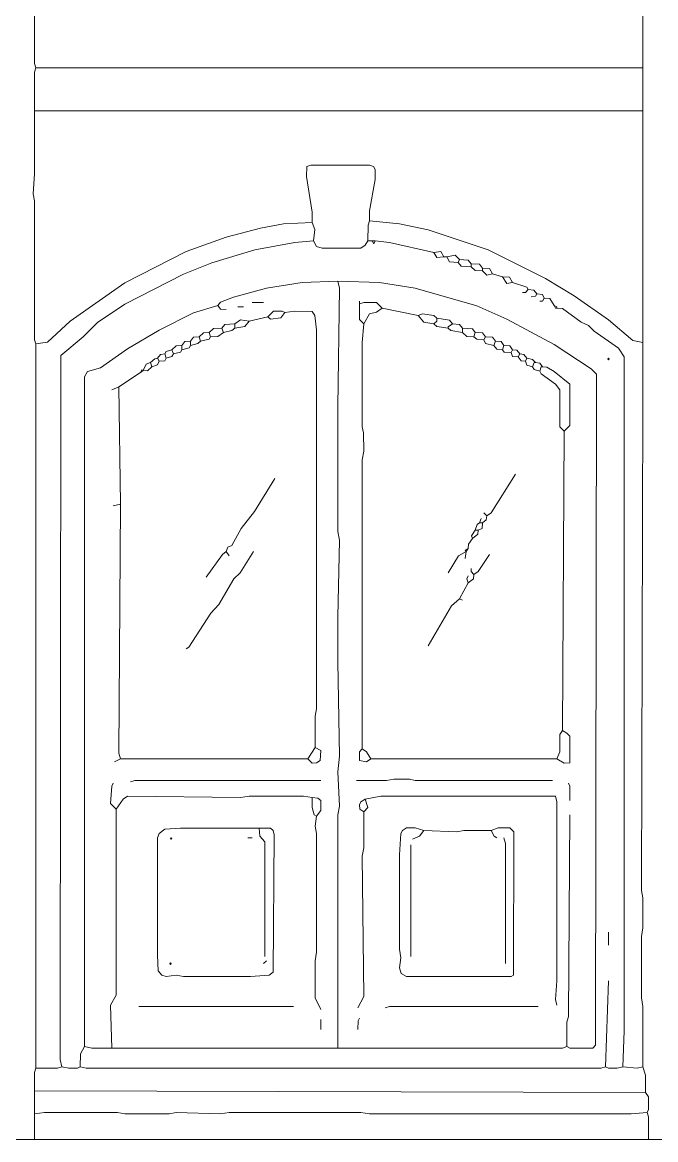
# Model space of a CAD drawing. Header units: millimetres. Extents: x 11 to 20000, y -4 to 8232.
# Drawn here: x 10417 to 12085, y -4 to 2940 of the extents above; entities that cross this region are included whole.
import ezdxf

# ---------------------------------------------------------------- set-up
doc = ezdxf.new("R2010")
doc.units = ezdxf.units.MM
doc.layers.add('ARCHITECTURE', color=7, linetype='Continuous', lineweight=13, true_color=0x000000)
doc.layers.add('MASONRY_AND_ARCH', color=7, linetype='Continuous', lineweight=13, true_color=0x000000)

msp = doc.modelspace()

# ---------------------------------------------------------------- linework, layer by layer
at = {"layer": 'ARCHITECTURE', "color": 7, "lineweight": 13, "true_color": 0x000000}
for points in [[(12051.28201, 2820.51278), (10452.48869, 2820.51278)], [(12051.28201, 2707.39038), (10448.71889, 2707.39038)], [(11180.24038, 2413.27274), (11180.09333, 2439.66844), (11165.16459, 2533.93665), (11166.36324, 2560.17692), (11176.47059, 2564.09593), (11331.07183, 2564.09593), (11342.22873, 2560.17692), (11345.99921, 2552.79061), (11346.00611, 2526.39491), (11331.21889, 2443.43891), (11331.07183, 2417.044)], [(11327.29921, 2364.25339), (11327.44762, 2405.73179), (11331.07183, 2417.044)], [(12051.28201, 2096.53066), (12024.88688, 2101.506), (11960.78473, 2156.71448), (11870.28699, 2219.90939), (11794.87138, 2265.16448), (11644.04265, 2340.57952), (11485.67025, 2393.36312), (11410.25735, 2409.35452), (11331.07183, 2417.044)], [(10452.48869, 2092.76018), (10482.65554, 2097.72862), (10542.98643, 2152.944), (10686.27545, 2253.85226), (10848.41629, 2336.80894), (10953.99604, 2374.51618), (11044.49378, 2398.04231), (11104.82749, 2409.35452), (11180.24038, 2413.27274)], [(11184.01301, 2364.25339), (11187.63507, 2394.41957), (11180.24038, 2413.27274)], [(11184.01301, 2364.25339), (11134.99152, 2360.33518), (11029.41176, 2340.57952), (10916.28959, 2306.49514), (10840.87387, 2276.4767), (10686.27545, 2197.29118), (10614.62952, 2149.17353), (10576.92308, 2111.76188), (10517.79559, 2062.594), (10516.59219, 207.38971), (10520.36199, 188.5379)], [(11184.01301, 2364.25339), (11191.70102, 2349.32534), (11206.63744, 2345.39943), (11308.4474, 2345.55407), (11319.75204, 2352.9474), (11327.29921, 2364.25339)], [(11338.61143, 2364.25339), (11327.29921, 2364.25339)], [(11338.61143, 2364.25339), (11346.15385, 2364.25339)], [(11338.61143, 2364.25339), (11342.38405, 2356.71165), (11346.15385, 2364.25339)], [(11500.75509, 2334.08722), (11383.86029, 2360.33518), (11346.15385, 2364.25339)], [(11500.75509, 2334.08722), (11519.60204, 2336.6543), (11527.14932, 2322.775)], [(11500.75509, 2334.08722), (11508.4431, 2320.20871), (11527.14932, 2322.775)], [(11568.62839, 2315.23405), (11557.31618, 2326.39163), (11534.69174, 2322.775)], [(11534.69174, 2322.775), (11527.14932, 2322.775)], [(11564.85577, 2307.69231), (11542.37975, 2308.89649), (11534.69174, 2322.775)], [(11564.85577, 2307.69231), (11568.62839, 2315.23405)], [(11564.85577, 2307.69231), (11572.54593, 2297.58428), (11598.79378, 2296.38009)], [(11598.79378, 2303.92183), (11591.24457, 2314.02986), (11568.62839, 2315.23405)], [(11598.79378, 2303.92183), (11621.41131, 2302.71765), (11628.95928, 2292.60962)], [(11598.79378, 2303.92183), (11598.79378, 2296.38009)], [(11628.95928, 2285.06787), (11610.106, 2286.27206), (11598.79378, 2296.38009)], [(11628.95928, 2292.60962), (11647.80566, 2291.40543), (11655.35486, 2277.52613)], [(11628.95928, 2285.06787), (11628.95928, 2292.60962)], [(11628.95928, 2285.06787), (11640.27839, 2273.91029), (11655.35486, 2277.52613)], [(11681.74921, 2269.98518), (11655.35486, 2277.52613)], [(11681.74921, 2269.98518), (11700.45464, 2268.781), (11708.1448, 2254.9017)], [(11681.74921, 2269.98518), (11693.06833, 2252.33541), (11708.1448, 2254.9017)], [(11248.11369, 2258.67296), (11153.84615, 2254.75396), (11059.57862, 2239.67127), (10972.85068, 2216.13824), (10938.92093, 2203.00667), (10931.37161, 2194.57014)], [(11248.11369, 2258.67296), (11357.46606, 2254.75396), (11451.7336, 2239.67127), (11613.8759, 2193.5138), (11693.06143, 2157.75781), (11817.49581, 2091.71075), (11915.53586, 2027.60792), (11929.4138, 2013.57466), (11926.69344, 245.10385), (11919.29887, 237.7112), (11858.98167, 237.7043), (11851.43247, 241.32636)], [(11248.11369, 237.55656), (11248.12059, 852.18609), (11251.88631, 874.81052), (11248.11369, 965.30826), (11251.87941, 1006.78733), (11248.11459, 1255.65611), (11248.11459, 1278.28054), (11248.11459, 1357.46606), (11248.11459, 1372.54808), (11251.87941, 1576.16799), (11248.11369, 1598.79242), (11248.11459, 1628.95928), (11248.11459, 1828.80871), (11248.11459, 1851.43314), (11248.11459, 1911.76471), (11248.11459, 1926.8474), (11251.87941, 2239.819), (11248.11369, 2258.67296)], [(11708.1448, 2254.9017), (11745.69796, 2242.39231), (11749.62251, 2236.04853)], [(11734.54038, 2228.50679), (11742.08145, 2228.50679), (11749.62251, 2236.04853)], [(11772.24695, 2224.73631), (11764.69898, 2234.84434), (11749.62251, 2236.04853)], [(11757.16482, 2217.19457), (11768.3224, 2218.39253), (11772.24695, 2224.73631)], [(11772.24695, 2224.73631), (11787.17568, 2223.53213), (11791.10147, 2213.4241)], [(11779.78925, 2205.88235), (11787.33032, 2205.88235), (11791.10147, 2213.4241)], [(11791.10147, 2213.4241), (11806.03575, 2212.21991), (11817.49581, 2194.57014)], [(10580.69378, 241.32636), (10580.69378, 2006.03292), (10588.38371, 2019.91844), (10622.17195, 2029.70758), (10693.81505, 2080.39853), (10776.77319, 2129.41787), (10867.27093, 2174.66674), (10931.37161, 2194.57014)], [(10953.99604, 2183.25792), (10938.92093, 2184.4621), (10931.37161, 2194.57014)], [(10984.1629, 2190.79966), (10999.24491, 2190.79966)], [(11052.0362, 2202.11188), (11021.86934, 2202.11188)], [(11063.34842, 2164.40396), (11078.43043, 2179.33281), (11101.05, 2179.33971), (11108.59729, 2175.71618)], [(11187.78281, 1029.41176), (11187.78903, 1112.36708), (11191.54774, 1131.22172), (11191.40554, 2130.46731), (11187.62817, 2168.17523), (11180.23552, 2178.28326), (11134.99152, 2179.48122), (11108.59729, 2175.71618)], [(11304.67568, 2198.34061), (11304.67568, 2205.88235)], [(11304.67568, 2198.34061), (11315.99457, 2201.96414), (11349.91878, 2201.95724), (11365.00848, 2187.02839)], [(11315.98699, 2145.55079), (11304.67568, 2156.86301), (11304.67568, 2190.79276), (11304.67568, 2198.34061)], [(11315.98699, 2145.55079), (11331.21889, 2171.79106), (11349.92364, 2176.77262), (11365.00848, 2187.02839)], [(11459.27602, 2168.17523), (11365.00848, 2187.02839)], [(11817.49581, 2194.57014), (11825.03812, 2190.79966), (11825.03812, 2187.02839)], [(11817.49581, 2194.57014), (11821.26697, 2187.02839), (11825.03812, 2187.02839)], [(11998.49129, 188.5379), (12002.26244, 282.80543), (12002.26244, 301.66007), (12002.26244, 388.38518), (12002.26244, 411.00962), (12002.26244, 441.17647), (12002.26244, 475.11312), (12002.26244, 501.50735), (12002.26244, 520.36199), (12002.26244, 550.52885), (12002.26244, 1093.51527), (12002.26244, 1116.13971), (12002.26244, 1161.38857), (12002.26244, 2058.82353), (11987.17907, 2081.30023), (11923.07692, 2126.84457), (11907.99355, 2141.62489), (11889.14027, 2150.3776), (11840.12025, 2185.82432), (11825.03812, 2187.02839)], [(10976.62048, 2145.55079), (10991.70532, 2156.70837), (11014.32975, 2153.09174)], [(10976.62048, 2134.23857), (11003.01753, 2139.21324), (11014.32975, 2153.09174)], [(11063.34842, 2164.40396), (11014.32975, 2153.09174)], [(11063.34842, 2164.40396), (11070.8957, 2158.06086), (11097.27885, 2161.83767), (11108.59729, 2175.71618)], [(11508.29468, 2160.63348), (11500.74751, 2168.02059), (11470.58824, 2171.79106), (11459.27602, 2168.17523)], [(11500.75509, 2145.55079), (11474.35803, 2150.3776), (11459.27602, 2168.17523)], [(11500.75509, 2145.55079), (11508.29468, 2153.09174), (11508.29468, 2160.63348)], [(11508.29468, 2160.63348), (11542.22647, 2155.65882), (11549.77376, 2145.55079)], [(10908.74717, 2122.92636), (10893.66516, 2121.86991), (10882.35294, 2111.61414)], [(10908.74717, 2122.92636), (10920.05939, 2133.18213), (10942.68382, 2134.23857)], [(10912.5198, 2111.61414), (10908.74717, 2122.92636)], [(10912.5198, 2111.61414), (10931.37161, 2112.67048), (10946.45645, 2122.92636)], [(10976.62048, 2145.55079), (10950.23314, 2144.34661), (10942.68382, 2134.23857)], [(10942.68382, 2134.23857), (10946.45645, 2122.92636)], [(10946.45645, 2122.92636), (10968.93247, 2127.894), (10976.62048, 2134.23857)], [(10976.62048, 2145.55079), (10976.62048, 2134.23857)], [(11315.98699, 2145.55079), (11312.22342, 2096.53066), (11312.22342, 1874.05758), (11315.83993, 1858.9741), (11315.98699, 1809.95475), (11312.22342, 1787.33032), (11312.21719, 1025.64197)], [(11500.75509, 2145.55079), (11508.30226, 2139.20622), (11538.46154, 2134.23857)], [(11538.46154, 2134.23857), (11538.46154, 2138.00905), (11549.77376, 2145.55079)], [(11538.46154, 2134.23857), (11546.00882, 2127.894), (11576.16934, 2122.92636)], [(11549.77376, 2145.55079), (11568.62081, 2144.34661), (11576.16934, 2134.23857)], [(11576.16934, 2134.23857), (11602.55679, 2133.03439), (11610.106, 2122.92636)], [(11576.16934, 2122.92636), (11576.16934, 2134.23857)], [(11606.33484, 2111.61414), (11587.48156, 2112.67048), (11576.16934, 2122.92636)], [(11606.33484, 2111.61414), (11610.106, 2122.92636)], [(11636.50034, 2111.61414), (11628.95238, 2121.72217), (11610.106, 2122.92636)], [(10837.10407, 2088.98971), (10844.65136, 2099.09774), (10859.72851, 2100.30192)], [(10882.35294, 2111.61414), (10867.27579, 2110.40995), (10859.72851, 2100.30192)], [(10859.72851, 2088.98971), (10859.72851, 2100.30192)], [(10886.12274, 2100.30192), (10878.57557, 2093.95735), (10859.72851, 2088.98971)], [(10882.35294, 2111.61414), (10886.12274, 2100.30192)], [(10912.5198, 2111.61414), (10908.59389, 2105.27036), (10886.12274, 2100.30192)], [(11606.33484, 2111.61414), (11613.88281, 2105.27036), (11632.73043, 2104.0724)], [(11636.50034, 2111.61414), (11632.73043, 2104.0724)], [(11632.73043, 2104.0724), (11636.65498, 2093.96437), (11659.12477, 2088.98971)], [(11636.50034, 2111.61414), (11655.34796, 2110.40995), (11662.89593, 2100.30192)], [(11662.89593, 2100.30192), (11659.12477, 2088.98971)], [(11662.89593, 2100.30192), (11677.9724, 2099.09774), (11685.52036, 2088.98971)], [(10791.8552, 2066.36527), (10780.54921, 2065.16109), (10773.00057, 2055.05305)], [(10810.70984, 2077.67749), (10795.78032, 2072.85679), (10791.8552, 2066.36527)], [(10795.625, 2055.05305), (10791.8552, 2066.36527)], [(10814.47964, 2066.36527), (10810.55452, 2060.01459), (10795.625, 2055.05305)], [(10810.70984, 2077.67749), (10822.02206, 2087.78552), (10837.10407, 2088.98971)], [(10814.47964, 2066.36527), (10810.70984, 2077.67749)], [(10814.47964, 2066.36527), (10833.17896, 2071.33292), (10837.10407, 2077.67749)], [(10837.10407, 2088.98971), (10837.10407, 2077.67749)], [(10859.72851, 2088.98971), (10855.80339, 2082.64514), (10837.10407, 2077.67749)], [(11659.12477, 2088.98971), (11666.67398, 2078.88156), (11681.74921, 2077.67749)], [(11685.52036, 2088.98971), (11681.74921, 2077.67749)], [(11704.37364, 2070.13575), (11685.675, 2071.33371), (11681.74921, 2077.67749)], [(11685.52036, 2088.98971), (11700.59683, 2087.78552), (11708.1448, 2077.67749)], [(11704.37364, 2070.13575), (11708.1448, 2077.67749)], [(11704.37364, 2070.13575), (11708.29943, 2060.02771), (11723.22817, 2058.82353)], [(11726.99808, 2066.36527), (11719.45011, 2076.4733), (11708.1448, 2077.67749)], [(11723.22817, 2058.82353), (11726.99808, 2066.36527)], [(11745.8526, 2055.05305), (11738.30475, 2065.16109), (11726.99808, 2066.36527)], [(10754.14876, 2043.74084), (10742.98982, 2039.81493), (10735.29412, 2023.00124)], [(10757.91855, 2032.42862), (10746.60633, 2022.17624), (10735.29412, 2023.00124)], [(10754.14876, 2043.74084), (10765.45339, 2053.84887), (10773.00057, 2055.05305)], [(10757.91855, 2032.42862), (10754.14876, 2043.74084)], [(10757.91855, 2032.42862), (10772.84729, 2037.39706), (10776.77319, 2047.51131)], [(10773.00057, 2055.05305), (10776.77319, 2047.51131)], [(10795.625, 2055.05305), (10791.70057, 2048.70928), (10776.77319, 2047.51131)], [(11723.22817, 2058.82353), (11730.77613, 2048.7155), (11742.08145, 2047.51131)], [(11745.8526, 2055.05305), (11742.08145, 2047.51131)], [(11760.93473, 2032.42862), (11746.00735, 2037.25543), (11742.08145, 2047.51131)], [(11745.8526, 2055.05305), (11760.92783, 2052.17738), (11768.47704, 2043.74084)], [(11768.47704, 2043.74084), (11764.70588, 2043.74084), (11760.93473, 2032.42862)], [(11779.78925, 2021.1164), (11764.86052, 2025.93631), (11760.93473, 2032.42862)], [(11787.33032, 2032.42862), (11779.78235, 2042.53665), (11768.47704, 2043.74084)], [(11787.33032, 2032.42862), (11783.55916, 2032.42862), (11779.78925, 2021.1164)], [(11843.8914, 1862.74536), (11858.97432, 1877.82805), (11858.97432, 1987.17975), (11817.49581, 2020.05995), (11798.64253, 2031.23066), (11787.33032, 2032.42862)], [(10727.7517, 2017.34514), (10671.19061, 1979.63801)], [(10735.29412, 2023.00124), (10731.52432, 2024.88688), (10727.7517, 2017.34514)], [(10735.29412, 2023.00124), (10727.7517, 2017.34514)], [(11843.8914, 1862.74536), (11832.57919, 1874.05758), (11832.57919, 1972.09627), (11821.26007, 1987.03122), (11783.7138, 2013.71618), (11779.78925, 2021.1164)], [(10652.3388, 1972.09627), (10671.19061, 1979.63801)], [(10671.19061, 1979.63801), (10674.96233, 1670.43835)], [(11840.12025, 1074.66063), (11843.8914, 1862.74536)], [(10953.99604, 1546.00396), (10957.92602, 1557.15735), (10968.71765, 1561.44774), (10992.75407, 1606.33484), (11028.35543, 1651.58371), (11082.20305, 1738.31165)], [(11640.27149, 1640.27149), (11651.43597, 1647.81878), (11715.68586, 1749.62387)], [(10656.1086, 1666.66572), (10674.96233, 1670.43835)], [(10674.96324, 999.24491), (10671.19751, 1014.32975), (10674.96233, 1670.43835)], [(11610.106, 1602.56505), (11615.06753, 1617.49242), (11621.41821, 1621.41686)], [(11617.64706, 1602.56505), (11627.75509, 1606.48948), (11628.95928, 1621.41686)], [(11621.41821, 1621.41686), (11625.18812, 1632.72907)], [(11621.41821, 1621.41686), (11628.95928, 1621.41686)], [(11640.27149, 1640.27149), (11639.06731, 1628.9655), (11628.95928, 1621.41686)], [(11632.73043, 1647.81391), (11640.27149, 1640.27149)], [(11610.106, 1602.56505), (11599.99796, 1587.48778), (11602.56369, 1579.94061)], [(11617.64706, 1602.56505), (11616.44287, 1591.25283), (11602.56369, 1579.94061)], [(11610.106, 1602.56505), (11617.64706, 1602.56505)], [(11602.56369, 1579.94061), (11592.45554, 1564.85577), (11591.25147, 1553.54355)], [(10848.41629, 1289.59276), (10854.91471, 1293.51787), (10913.56855, 1383.86029), (10934.09333, 1406.48473), (10974.04864, 1474.21097), (10990.65441, 1489.44287), (11025.64197, 1546.00396)], [(10953.99604, 1546.00396), (10943.73405, 1538.31312), (10901.20758, 1478.13066)], [(10953.99604, 1546.00396), (10961.53846, 1534.69174)], [(11585.59536, 1546.00396), (11566.05441, 1534.54333), (11538.46154, 1489.44287)], [(11585.59536, 1546.00396), (11583.71041, 1549.77376), (11591.25147, 1553.54355)], [(11585.59536, 1546.00396), (11583.71041, 1527.14932)], [(11585.59536, 1546.00396), (11591.25147, 1553.54355)], [(11606.33484, 1485.67025), (11617.49932, 1493.21957), (11647.81256, 1538.46154)], [(11591.25147, 1481.90045), (11587.63631, 1474.35317), (11591.25147, 1463.04581)], [(11606.33484, 1485.67025), (11605.13066, 1474.35803), (11591.25147, 1463.04581)], [(11598.79378, 1500.75509), (11598.79378, 1493.21267), (11606.33484, 1485.67025)], [(11568.62839, 1421.56957), (11591.25147, 1463.04581)], [(11485.67025, 1297.13518), (11547.05962, 1402.71493), (11568.62839, 1421.56957)], [(11576.16934, 1417.79695), (11568.62839, 1421.56957)], [(11840.12025, 1074.66063), (11851.27771, 1067.11335), (11858.97432, 1059.57862), (11858.97432, 995.48201), (11858.97432, 989.13756), (11843.8914, 988.08111), (11825.03812, 999.24491)], [(11840.12025, 1074.66063), (11832.57919, 1063.34842), (11832.57919, 1018.09955), (11825.03812, 999.24491)], [(11168.92817, 999.24491), (11180.24038, 988.08801), (11191.5526, 988.98982), (11201.65452, 995.62353), (11202.86572, 1021.86448), (11187.78281, 1029.41176)], [(11168.92817, 999.24491), (11187.78281, 1029.41176)], [(11334.84163, 999.24491), (11323.52941, 991.8586), (11304.67568, 995.62975), (11304.67568, 1018.09265), (11312.21719, 1025.64197)], [(11334.84163, 999.24491), (11323.38167, 1018.09265), (11312.21719, 1025.64197)], [(10674.96324, 999.24491), (10659.87839, 991.70532)], [(10674.96324, 999.24491), (11168.92817, 999.24491)], [(11825.03812, 999.24491), (11334.84163, 999.24491)], [(10701.35747, 938.91403), (10712.66968, 942.67896), (11202.86482, 942.68382)], [(11297.13518, 942.68382), (11376.3207, 942.83224), (11395.17251, 946.45645), (11436.65158, 946.30803), (11451.7336, 942.69072), (11813.7259, 942.68382)], [(10656.1086, 935.14423), (10652.48586, 927.59491), (10648.56708, 882.35294), (10663.65102, 867.27093)], [(11855.20362, 935.14423), (11858.82704, 927.59491), (11858.97477, 889.89536)], [(10663.65102, 867.27093), (10682.65814, 893.65826), (10693.81505, 901.05226), (10991.70532, 897.43495), (11014.32975, 901.20068), (11157.61595, 901.20068), (11180.24038, 897.43495)], [(11191.5526, 848.41629), (11202.86572, 863.4983), (11202.86572, 889.88778), (11195.16991, 896.23156), (11180.24038, 897.43495)], [(11191.5526, 848.41629), (11185.21018, 852.3414), (11180.3888, 871.04072), (11180.24038, 897.43495)], [(11315.98699, 859.72851), (11305.87964, 867.27579), (11304.83009, 878.58314), (11308.60068, 886.11787), (11319.75962, 893.66516)], [(11315.98699, 859.72851), (11327.30011, 871.04072), (11319.75962, 893.66516)], [(11319.75962, 893.66516), (11361.23586, 901.20667), (11508.29468, 901.20667), (11530.91912, 901.20667), (11610.106, 901.20667), (11628.95928, 901.20667), (11764.70588, 901.20667), (11809.95475, 901.20667), (11821.11233, 901.20667), (11825.03122, 886.12274), (11825.03122, 414.78224), (11821.26697, 365.76075), (11825.03812, 350.67873)], [(10652.3388, 237.55656), (10648.56708, 350.67873), (10663.64344, 377.07296), (10663.65102, 867.27093)], [(11315.98699, 859.72851), (11315.98213, 765.46097), (11312.21719, 742.83654), (11315.98077, 373.30317), (11300.90498, 343.13631)], [(11202.86572, 339.36652), (11187.78971, 369.53337), (11187.78903, 467.5707), (11191.5526, 490.19514), (11191.54774, 803.16742), (11187.79525, 822.02206), (11191.5526, 848.41629)], [(11858.97477, 852.18609), (11855.19672, 320.51188), (11851.5802, 305.42986), (11851.43247, 241.32636)], [(11040.78846, 817.04683), (11040.72398, 818.24943)], [(11055.806, 478.88292), (11055.65271, 780.54299), (11041.92885, 795.77342), (11040.78846, 817.04683)], [(11651.58371, 810.70984), (11670.43699, 818.10238), (11700.60373, 818.09615), (11711.76131, 806.93722), (11710.71188, 430.01889), (11704.36674, 426.24774), (11429.10916, 426.10068), (11415.08348, 433.64163), (11410.26222, 448.71889), (11414.02025, 475.11312), (11410.26222, 497.73756), (11410.25735, 746.60633), (11414.18179, 803.16742), (11417.95226, 810.70226), (11429.10916, 818.09615), (11451.7336, 818.10238), (11474.35803, 810.70984)], [(11474.35803, 810.70984), (11463.04581, 795.78032), (11444.194, 788.08541)], [(11651.58371, 810.70984), (11579.93925, 810.56143), (11561.08597, 806.93722), (11474.35803, 810.70984)], [(11651.58371, 810.70984), (11660.16867, 795.78032), (11666.66708, 791.8552)], [(11010.55713, 791.8552), (11021.86934, 791.8552)], [(11440.42138, 478.88292), (11440.42138, 773.00057)], [(11689.29152, 460.03111), (11689.28462, 776.77319), (11685.52036, 791.8552)], [(11960.78428, 542.98643), (11960.78428, 509.04977)], [(11059.57862, 467.5707), (11052.0362, 460.03111)], [(11953.24242, 188.5379), (11960.78428, 414.78224)], [(10723.9819, 346.90803), (11131.22172, 346.90803)], [(11372.54808, 343.13631), (11383.86029, 346.90204), (11776.0181, 346.90894)], [(11202.86572, 286.57523), (11202.86572, 312.97229)], [(11304.67477, 316.74208), (11301.05271, 309.1948), (11300.90498, 286.57523)], [(10580.69378, 241.32636), (10569.52907, 222.47455), (10569.38066, 188.5379)], [(10580.69378, 241.32636), (10599.54751, 237.55656), (10644.78948, 237.55656), (10652.3388, 237.55656)], [(11248.11369, 237.55656), (10667.42081, 237.55656), (10652.3388, 237.55656)], [(11248.11369, 237.55656), (11840.12025, 237.56278), (11851.43247, 241.32636)], [(10520.36199, 188.5379), (10509.04977, 184.91369), (10452.48869, 184.76527)], [(10520.36199, 188.5379), (10539.21663, 184.76527), (10561.83348, 184.91369), (10569.38066, 188.5379)], [(10569.38066, 188.5379), (10584.4655, 184.76527), (11941.9302, 184.77217), (11953.24242, 188.5379)], [(11998.49129, 188.5379), (11983.40916, 184.76527), (11960.79163, 184.91369), (11953.24242, 188.5379)], [(12051.28247, 188.5379), (12036.1991, 184.76527), (11998.49129, 188.5379)], [(12051.28247, 188.5379), (12058.67579, 165.91346), (12058.82353, 120.66369)], [(12058.82353, 120.66369), (10448.71889, 124.43439)], [(12062.59468, 67.8733), (12066.21674, 75.42059), (12066.21674, 109.35238), (12058.82353, 120.66369)], [(12062.59468, 67.8733), (12021.11572, 64.10351), (11331.07183, 64.10837), (11308.4474, 67.8733), (10961.53846, 67.86708), (10938.91403, 64.10351), (10822.02206, 67.86708), (10803.16742, 64.10837), (10686.27545, 64.10837), (10667.42081, 67.86708), (10475.11312, 67.86708), (10448.71889, 64.10351)], [(12062.59468, 67.8733), (12066.21674, 56.56109), (12066.36459, -3.7707)], [(9543.74152, -3.7707), (9562.59333, -3.7707), (9860.4836, -3.7707), (9883.10803, -3.7707), (10395.9276, -3.7707), (10426.09446, -3.7707), (10448.71889, -3.7707)], [(10448.71889, -3.7707), (10467.5707, -3.7707), (12055.05238, -3.7707), (12066.36459, -3.7707)], [(12134.2379, -3.7707), (12111.61346, -3.7707), (12066.36459, -3.7707)]]:
    msp.add_lwpolyline(points, dxfattribs=at)
for points in [[(11958.89898, 2053.16742), (11960.78428, 2055.05283), (11962.66968, 2053.16742), (11960.78428, 2051.28201)], [(11040.78846, 817.04683), (10833.33428, 817.05226), (10791.8552, 814.325), (10776.92647, 803.16742), (10773.00147, 791.8552), (10773.00147, 765.46097), (10773.00147, 731.52432), (10773.00147, 712.66968), (10773.00147, 482.65554), (10774.20543, 441.17647), (10784.31278, 430.01889), (10795.625, 426.10068), (10822.02206, 429.85735), (10840.87387, 426.09932), (11018.09955, 426.09932), (11067.11821, 430.01889), (11077.22704, 437.41154), (11080.10204, 799.39762), (11077.23326, 810.70226), (11070.88326, 817.04604)], [(10806.93812, 789.9698), (10808.82353, 791.8552), (10810.70894, 789.9698), (10808.82353, 788.0845)], [(10805.05283, 460.0302), (10806.93812, 461.9155), (10808.82353, 460.0302), (10806.93812, 458.1448)]]:
    msp.add_lwpolyline(points, close=True, dxfattribs=at)
at = {"layer": 'MASONRY_AND_ARCH', "color": 7, "lineweight": 13, "true_color": 0x000000}
for points in [[(10452.48869, 2820.51278), (10448.72376, 2831.82477), (10448.71199, 3880.0905), (10444.94627, 3902.71493), (10448.71799, 4400.45249), (10448.71799, 4423.07692), (10448.71799, 4539.97025), (10448.71799, 4562.59468), (10448.71799, 4641.7802), (10448.71799, 4656.86233), (10448.71799, 5554.29864), (10448.71799, 5588.23529), (10448.71799, 5607.08857)], [(12051.28201, 2820.51278), (12051.28201, 2831.82477), (12051.28247, 3582.20238)], [(10452.48869, 2820.51278), (10448.72376, 2809.20034), (10448.71889, 2707.39038)], [(12051.28201, 2820.51278), (12051.28201, 2805.42986), (12051.28201, 2714.93903), (12051.28201, 2707.39038)], [(10452.48869, 2092.76018), (10448.72376, 2104.0724), (10448.71199, 2469.83382), (10444.95317, 2488.68778), (10448.71199, 2541.47839), (10448.71889, 2707.39038)], [(12051.28201, 2707.39038), (12051.28201, 2692.30769), (12051.28201, 2107.84287), (12051.28201, 2096.53066)], [(10452.48869, 2092.76018), (10452.48869, 1628.95928), (10452.48869, 1606.33484), (10452.48869, 501.50735), (10452.48869, 478.88292), (10452.48869, 444.94627), (10452.48869, 199.85011), (10452.48869, 184.76527)], [(12051.28247, 188.5379), (12051.27557, 346.90894), (12047.51131, 369.53337), (12047.51821, 531.67421), (12051.28247, 554.29864), (12051.13473, 633.48416), (12047.51131, 652.3388), (12051.28201, 1938.15962), (12051.28201, 1953.2431), (12051.28201, 2009.80419), (12051.28201, 2047.51131), (12051.28201, 2077.67749), (12051.28201, 2096.53066)], [(10448.71889, 124.43439), (10448.86595, 173.45305), (10452.48869, 184.76527)], [(10448.71889, 64.10351), (10448.71889, 124.43439)], [(10448.71889, -3.7707), (10448.71889, 64.10351)]]:
    msp.add_lwpolyline(points, dxfattribs=at)

doc.saveas('drawing.dxf')
